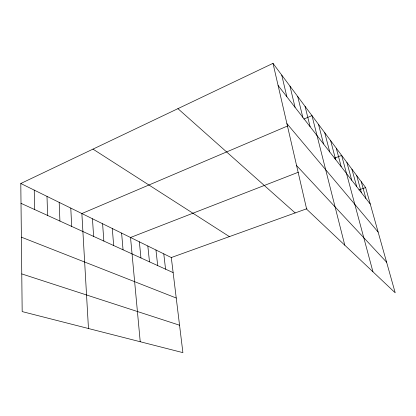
<?xml version="1.0" encoding="UTF-8"?>
<svg xmlns="http://www.w3.org/2000/svg" width="416" height="416" viewBox="0 0 416 416"><rect width="100%" height="100%" fill="white"/><g stroke="black" fill="none" stroke-linecap="round" stroke-linejoin="round"><path stroke-width="0.62" d="M20.8 183.503L171.298 257.546L182.9 352.638L22.173 311.589L20.8 183.503L272.995 63.362L365.622 187.543L395.2 292.802L306.66 209.186L272.995 63.362M287.602 125.98L81.869 213.548L88.468 328.52M303.862 119.059L311.969 115.612L344.781 245.185M298.366 172.224L130.53 237.489L140.228 341.739M334.454 158.189L341.64 155.397L372.949 271.788M171.298 257.546L306.935 208.686M358.899 189.966L365.622 187.543M21.767 273.915L179.556 325.213M21.372 237.162L176.238 298.022M21.013 203.336L173.139 272.62M92.981 149.12L229.398 236.616M177.928 108.649L295.168 212.924M296.598 165.584L386.599 262.205M286.91 123.625L378.134 232.066M278.106 85.504L370.266 204.074M361.254 181.688L365.945 198.515M356.689 175.568L361.426 192.702M351.905 169.156L356.694 186.612M346.897 162.443L351.728 180.222M336.289 148.216L341.203 166.681M330.663 140.676L335.618 159.494M324.75 132.751L329.742 151.939M318.526 124.405L323.554 143.972M305.042 106.324L310.118 126.688M297.716 96.507L302.817 117.291M289.962 86.112L295.074 107.333M281.736 75.083L286.853 96.756M163.774 253.843L165.563 269.168M155.958 249.995L157.69 265.58M147.82 245.996L149.495 261.851M139.355 241.826L140.956 257.962M121.607 233.095L123.053 249.808M112.304 228.519L113.662 245.534M102.596 223.746L103.86 241.067M92.461 218.759L93.616 236.402M70.788 208.094L71.687 226.413M59.176 202.384L59.93 221.062M47.008 196.399L47.596 215.446M34.232 190.112L34.642 209.544"/></g></svg>
